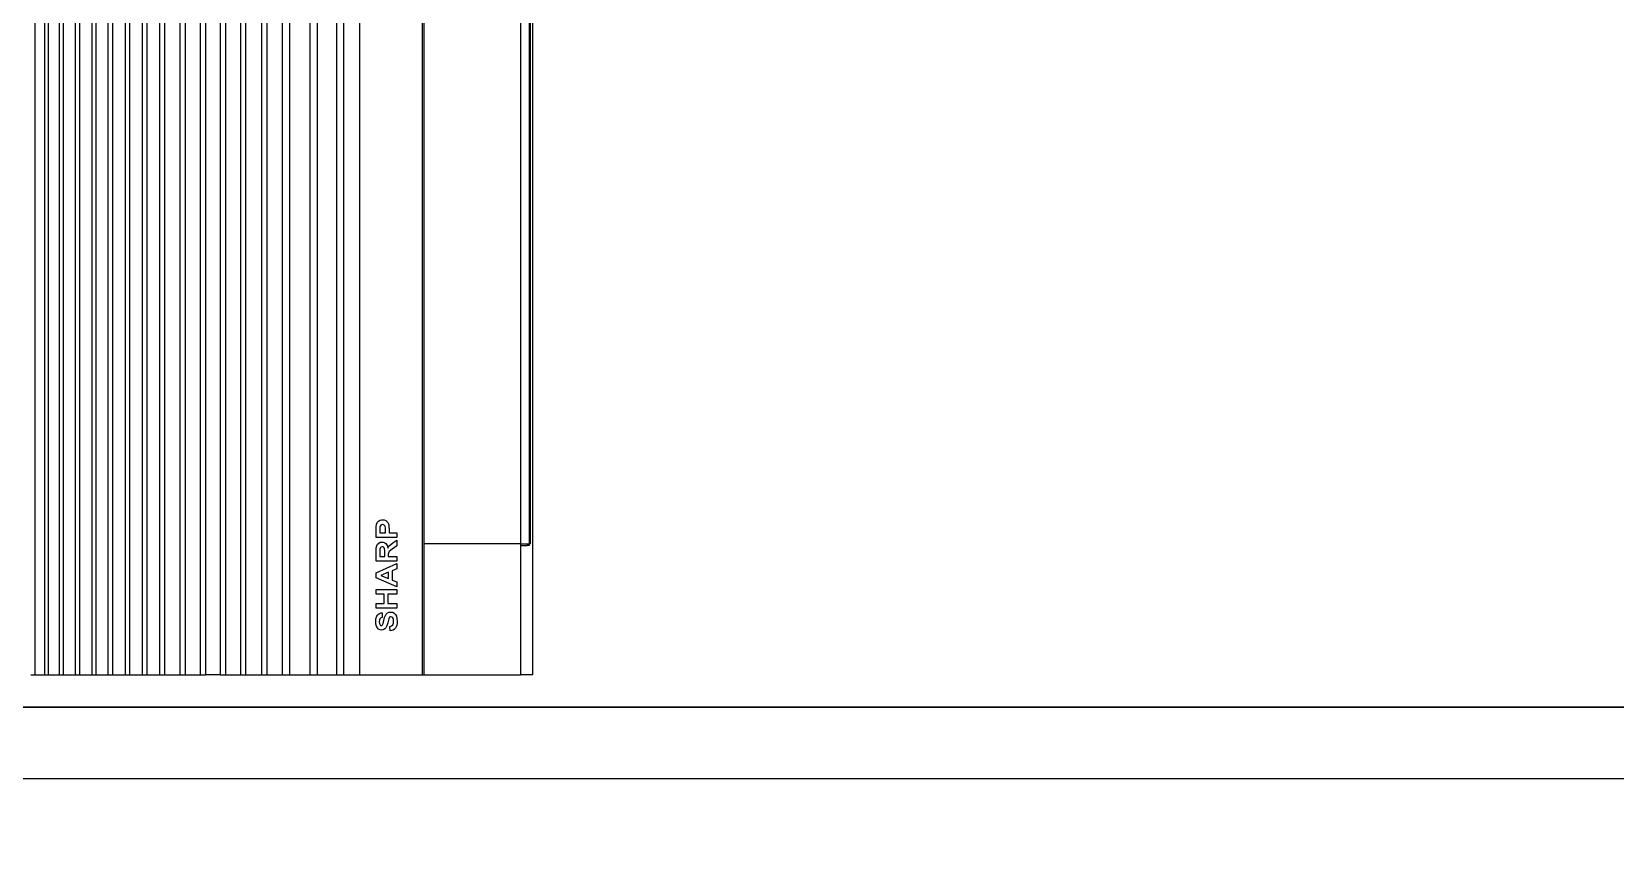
# Model space of a CAD drawing. Header units: inches. Extents: x -85907952 to 802144, y 988801 to 3125513.
# Drawn here: x 404587 to 407026, y 1045461 to 1046712 of the extents above; entities that cross this region are included whole.
import ezdxf

# ---------------------------------------------------------------- set-up
doc = ezdxf.new("R2010")
doc.units = ezdxf.units.IN
doc.header["$MEASUREMENT"] = 0
for name, color, linetype in [('Edges', 7, 'Continuous'), ('partition', 8, 'Continuous'), ('ventilation', 4, 'Continuous')]:
    doc.layers.add(name, color=color, linetype=linetype)

# ---------------------------------------------------------------- blocks, each defined once
blk = doc.blocks.new('air con')
at = {"layer": 'Edges'}
for p, q in [((71.402, 36.078), (71.402, 35.914)), ((152.402, 35.914), (71.402, 35.914)), ((71.402, 35.914), (71.402, 35.493)), ((71.402, 35.493), (71.402, 35.34)), ((152.402, 35.493), (71.402, 35.493)), ((152.402, 35.34), (71.402, 35.34)), ((71.402, 35.34), (71.402, 34.877)), ((152.402, 34.877), (71.402, 34.877)), ((71.402, 34.877), (71.402, 34.709)), ((152.402, 34.709), (71.402, 34.709)), ((71.402, 34.709), (71.402, 34.207)), ((152.402, 34.207), (71.402, 34.207)), ((71.402, 34.207), (71.402, 34.022)), ((71.402, 34.022), (71.402, 33.51)), ((152.402, 34.022), (71.402, 34.022)), ((152.402, 33.51), (71.402, 33.51)), ((71.402, 33.51), (71.402, 33.335)), ((152.402, 33.335), (71.402, 33.335)), ((71.402, 33.335), (71.402, 32.826)), ((152.402, 32.826), (71.402, 32.826)), ((71.402, 32.826), (71.402, 32.625)), ((152.402, 32.625), (71.402, 32.625)), ((71.402, 32.625), (71.402, 32.098)), ((152.402, 32.098), (71.402, 32.098)), ((71.402, 32.098), (71.402, 31.911)), ((152.402, 31.911), (71.402, 31.911)), ((71.402, 31.911), (71.402, 31.378)), ((152.402, 31.378), (71.402, 31.378)), ((71.402, 31.378), (71.402, 31.189)), ((152.402, 31.189), (71.402, 31.189)), ((71.402, 31.189), (71.402, 30.654)), ((152.402, 30.654), (71.402, 30.654)), ((71.402, 30.654), (71.402, 30.439)), ((152.402, 30.439), (71.402, 30.439)), ((71.402, 30.439), (71.402, 29.791)), ((152.402, 29.791), (71.402, 29.791)), ((71.402, 29.791), (71.402, 29.562)), ((71.402, 29.562), (71.402, 28.935)), ((152.402, 29.562), (71.402, 29.562)), ((152.402, 28.935), (71.402, 28.935)), ((71.402, 28.935), (71.402, 28.714)), ((152.402, 28.714), (71.402, 28.714)), ((71.402, 28.092), (71.402, 28.714)), ((152.402, 28.092), (71.402, 28.092)), ((71.402, 28.092), (71.402, 27.871)), ((71.402, 27.871), (71.402, 27.226)), ((152.402, 27.871), (71.402, 27.871)), ((152.402, 27.226), (71.402, 27.226)), ((71.402, 27.226), (71.402, 27.024)), ((71.402, 27.024), (71.402, 26.349)), ((152.402, 27.024), (71.402, 27.024)), ((152.402, 26.349), (71.402, 26.349)), ((71.402, 26.349), (71.402, 26.117)), ((152.402, 26.117), (71.402, 26.117)), ((71.402, 26.117), (71.402, 25.469)), ((152.402, 25.469), (71.402, 25.469)), ((71.402, 25.469), (71.402, 25.162)), ((152.402, 25.162), (71.402, 25.162)), ((71.402, 25.162), (71.402, 24.304)), ((152.402, 24.304), (71.402, 24.304)), ((71.402, 24.304), (71.402, 24.002)), ((152.402, 24.002), (71.402, 24.002)), ((71.402, 24.002), (71.402, 23.184)), ((71.402, 23.184), (71.402, 22.883)), ((152.402, 23.184), (71.402, 23.184)), ((152.402, 22.883), (71.402, 22.883)), ((71.402, 22.883), (71.402, 22.213)), ((152.402, 22.213), (71.402, 22.213)), ((71.402, 22.213), (71.402, 19.568)), ((73.294, 21.346), (73.326, 21.406)), ((73.326, 21.406), (73.378, 21.457)), ((73.378, 21.457), (73.448, 21.494)), ((73.448, 21.494), (73.537, 21.517)), ((73.537, 21.517), (73.642, 21.525)), ((73.64, 21.379), (73.563, 21.371)), ((73.713, 21.372), (73.64, 21.379)), ((73.642, 21.525), (73.729, 21.52)), ((73.729, 21.52), (73.804, 21.507)), ((73.804, 21.507), (73.868, 21.484)), ((73.868, 21.484), (73.921, 21.453)), ((73.921, 21.453), (73.962, 21.414)), ((73.962, 21.414), (73.992, 21.369)), ((74.215, 20.639), (74.215, 21.51)), ((74.215, 21.51), (74.413, 21.51)), ((74.413, 21.51), (74.413, 21.167)), ((74.802, 21.167), (74.802, 21.51)), ((74.802, 21.51), (75.001, 21.51)), ((75.001, 21.51), (75.001, 20.639)), ((75.106, 20.639), (75.489, 21.51)), ((75.489, 21.51), (75.699, 21.51)), ((75.699, 21.51), (76.093, 20.639)), ((76.199, 20.639), (76.199, 21.51)), ((76.199, 21.51), (76.616, 21.51)), ((76.616, 21.51), (76.752, 21.504)), ((76.752, 21.504), (76.845, 21.486)), ((76.845, 21.486), (76.91, 21.454)), ((76.91, 21.454), (76.96, 21.403)), ((76.96, 21.403), (76.992, 21.338)), ((77.19, 20.639), (77.19, 21.51)), ((77.19, 21.51), (77.508, 21.51)), ((77.508, 21.51), (77.658, 21.506)), ((77.658, 21.506), (77.744, 21.497)), ((77.744, 21.497), (77.822, 21.465)), ((77.822, 21.465), (77.886, 21.411)), ((77.886, 21.411), (77.911, 21.376)), ((73.247, 20.922), (73.441, 20.939)), ((73.262, 20.853), (73.247, 20.922)), ((73.287, 20.793), (73.262, 20.853)), ((73.283, 21.282), (73.294, 21.346)), ((73.289, 21.232), (73.283, 21.282)), ((73.322, 20.742), (73.287, 20.793)), ((73.306, 21.186), (73.289, 21.232)), ((73.334, 21.144), (73.306, 21.186)), ((73.367, 20.7), (73.322, 20.742)), ((73.374, 21.106), (73.334, 21.144)), ((73.412, 21.082), (73.374, 21.106)), ((73.462, 21.059), (73.412, 21.082)), ((73.441, 20.939), (73.467, 20.864)), ((73.598, 21.02), (73.462, 21.059)), ((73.467, 20.864), (73.511, 20.812)), ((73.481, 21.324), (73.473, 21.293)), ((73.473, 21.293), (73.48, 21.265)), ((73.48, 21.265), (73.502, 21.241)), ((73.504, 21.347), (73.481, 21.324)), ((73.502, 21.241), (73.567, 21.212)), ((73.563, 21.371), (73.504, 21.347)), ((73.511, 20.812), (73.574, 20.782)), ((73.567, 21.212), (73.685, 21.182)), ((73.574, 20.782), (73.655, 20.772)), ((73.757, 20.982), (73.598, 21.02)), ((73.655, 20.772), (73.739, 20.781)), ((73.685, 21.182), (73.811, 21.152)), ((73.766, 21.35), (73.713, 21.372)), ((73.739, 20.781), (73.8, 20.808)), ((73.8, 20.965), (73.757, 20.982)), ((73.8, 21.311), (73.766, 21.35)), ((73.82, 21.253), (73.8, 21.311)), ((73.828, 20.944), (73.8, 20.965)), ((73.8, 20.808), (73.836, 20.847)), ((73.811, 21.152), (73.899, 21.12)), ((74.019, 21.261), (73.82, 21.253)), ((73.843, 20.92), (73.828, 20.944)), ((73.836, 20.847), (73.848, 20.892)), ((73.848, 20.892), (73.843, 20.92)), ((73.899, 21.12), (73.961, 21.081)), ((74, 20.752), (73.943, 20.695)), ((73.961, 21.081), (74.008, 21.031)), ((73.992, 21.369), (74.011, 21.318)), ((74.035, 20.82), (74, 20.752)), ((74.008, 21.031), (74.037, 20.968)), ((74.011, 21.318), (74.019, 21.261)), ((74.047, 20.892), (74.035, 20.82)), ((74.037, 20.968), (74.047, 20.892)), ((74.413, 21.167), (74.802, 21.167)), ((74.802, 21.02), (74.413, 21.02)), ((74.413, 21.02), (74.413, 20.639)), ((74.802, 20.639), (74.802, 21.02)), ((75.398, 20.837), (75.317, 20.639)), ((75.791, 20.837), (75.398, 20.837)), ((75.592, 21.306), (75.459, 20.983)), ((75.459, 20.983), (75.727, 20.983)), ((75.727, 20.983), (75.592, 21.306)), ((75.877, 20.639), (75.791, 20.837)), ((76.552, 21.362), (76.397, 21.362)), ((76.397, 21.362), (76.397, 21.141)), ((76.397, 21.141), (76.544, 21.141)), ((76.437, 21.002), (76.397, 21.002)), ((76.397, 21.002), (76.397, 20.639)), ((76.496, 21), (76.437, 21.002)), ((76.537, 20.993), (76.496, 21)), ((76.568, 20.979), (76.537, 20.993)), ((76.544, 21.141), (76.66, 21.144)), ((76.697, 21.359), (76.552, 21.362)), ((76.597, 20.956), (76.568, 20.979)), ((76.702, 20.828), (76.597, 20.956)), ((76.66, 21.144), (76.722, 21.152)), ((76.74, 21.347), (76.697, 21.359)), ((76.845, 20.639), (76.702, 20.828)), ((76.722, 21.152), (76.754, 21.167)), ((76.772, 21.325), (76.74, 21.347)), ((76.804, 21.034), (76.743, 21.023)), ((76.743, 21.023), (76.802, 20.988)), ((76.754, 21.167), (76.778, 21.189)), ((76.791, 21.294), (76.772, 21.325)), ((76.778, 21.189), (76.793, 21.218)), ((76.798, 21.254), (76.791, 21.294)), ((76.793, 21.218), (76.798, 21.254)), ((76.802, 20.988), (76.849, 20.95)), ((76.856, 21.052), (76.804, 21.034)), ((76.849, 20.95), (76.899, 20.895)), ((76.901, 21.075), (76.856, 21.052)), ((76.899, 20.895), (76.962, 20.809)), ((76.938, 21.104), (76.901, 21.075)), ((76.966, 21.138), (76.938, 21.104)), ((76.962, 20.809), (77.082, 20.639)), ((76.986, 21.176), (76.966, 21.138)), ((76.999, 21.219), (76.986, 21.176)), ((76.992, 21.338), (77.003, 21.266)), ((77.003, 21.266), (76.999, 21.219)), ((77.388, 21.362), (77.388, 21.115)), ((77.484, 21.362), (77.388, 21.362)), ((77.388, 21.115), (77.497, 21.115)), ((77.518, 20.967), (77.388, 20.967)), ((77.388, 20.967), (77.388, 20.639)), ((77.627, 21.356), (77.484, 21.362)), ((77.497, 21.115), (77.595, 21.119)), ((77.637, 20.97), (77.518, 20.967)), ((77.595, 21.119), (77.654, 21.129)), ((77.671, 21.343), (77.627, 21.356)), ((77.724, 20.98), (77.637, 20.97)), ((77.654, 21.129), (77.689, 21.146)), ((77.707, 21.318), (77.671, 21.343)), ((77.689, 21.146), (77.716, 21.172)), ((77.731, 21.283), (77.707, 21.318)), ((77.716, 21.172), (77.733, 21.203)), ((77.776, 20.995), (77.724, 20.98)), ((77.738, 21.239), (77.731, 21.283)), ((77.733, 21.203), (77.738, 21.239)), ((77.827, 21.021), (77.776, 20.995)), ((77.873, 21.058), (77.827, 21.021)), ((77.91, 21.107), (77.873, 21.058)), ((77.935, 21.168), (77.91, 21.107)), ((77.911, 21.376), (77.929, 21.336)), ((77.929, 21.336), (77.939, 21.291)), ((77.943, 21.242), (77.935, 21.168)), ((77.939, 21.291), (77.943, 21.242)), ((73.422, 20.666), (73.367, 20.7)), ((73.488, 20.642), (73.422, 20.666)), ((73.565, 20.628), (73.488, 20.642)), ((73.653, 20.623), (73.565, 20.628)), ((73.771, 20.631), (73.653, 20.623)), ((73.867, 20.655), (73.771, 20.631)), ((73.943, 20.695), (73.867, 20.655)), ((74.413, 20.639), (74.215, 20.639)), ((75.001, 20.639), (74.802, 20.639)), ((75.317, 20.639), (75.106, 20.639)), ((76.093, 20.639), (75.877, 20.639)), ((76.397, 20.639), (76.199, 20.639)), ((77.082, 20.639), (76.845, 20.639)), ((77.388, 20.639), (77.19, 20.639)), ((152.402, 19.568), (71.402, 19.568)), ((71.402, 19.568), (71.402, 19.493)), ((152.402, 19.493), (71.402, 19.493)), ((71.402, 19.493), (71.402, 15.42)), ((76.921, 15.42), (76.921, 19.493)), ((76.921, 18.47), (76.921, 18.812)), ((76.921, 18.133), (76.921, 18.47)), ((76.921, 17.803), (76.921, 18.133)), ((76.921, 17.48), (76.921, 17.803)), ((76.921, 17.163), (76.921, 17.48)), ((76.921, 16.853), (76.921, 17.163)), ((76.921, 16.551), (76.921, 16.853)), ((76.921, 16.256), (76.921, 16.551)), ((76.921, 15.969), (76.921, 16.256)), ((76.855, 15.42), (71.402, 15.42)), ((71.402, 14.898), (71.402, 15.42)), ((76.921, 15.42), (76.855, 15.42)), ((76.855, 15.42), (76.855, 15.142)), ((76.921, 15.69), (76.921, 15.969)), ((76.921, 15.42), (76.921, 15.69)), ((76.921, 15.42), (76.921, 15.142)), ((146.421, 15.42), (76.921, 15.42)), ((71.402, 14.898), (152.402, 14.898)), ((76.921, 15.142), (76.855, 15.142)), ((76.855, 15.051), (76.855, 15.142)), ((76.921, 15.051), (76.855, 15.051)), ((76.921, 15.142), (76.921, 15.051)), ((146.421, 15.051), (76.921, 15.051)), ((76.921, 15.051), (76.921, 15.012)), ((146.421, 15.012), (76.921, 15.012))]:
    blk.add_line(p, q, dxfattribs=at)
blk = doc.blocks.new('2.0 HP AIR CONDITION')
at = {"xscale": 36.51607049631966, "yscale": 36.51607049631966, "zscale": 36.51607049631966}
blk.add_blockref('air con', (-4183.5, -544), dxfattribs=at)

msp = doc.modelspace()

# ---------------------------------------------------------------- linework, layer by layer
at = {"layer": 'partition'}
for p, q in [((404372.7, 1045670.9), (408372.7, 1045670.9)), ((404372.7, 1045560.9), (408372.7, 1045560.9))]:
    msp.add_line(p, q, dxfattribs=at)
at = {"layer": 'ventilation'}
msp.add_lwpolyline([(405016.6, 1038523.6), (405016.6, 1038558.5), (405493.1, 1038558.5), (405493.1, 1038708.5), (405493.1, 1041555.8), (409395.9, 1041555.8), (409395.9, 1041709), (408385.7, 1041709), (408372.1, 1041709), (408372.1, 1045670.7), (404380.7, 1045670.7), (404380.7, 1048205.3), (402384.8, 1048205.3), (402371.3, 1048205.3), (402371.3, 1049522.3), (406374.5, 1049522.3), (406374.5, 1056579.1), (406374.5, 1057562.3), (410237.9, 1057562.3), (410237.9, 1056666.7), (414216, 1056666.7), (414216, 1059944.7)], dxfattribs=at)

# ---------------------------------------------------------------- block references
at = {"rotation": 90}
msp.add_blockref('2.0 HP AIR CONDITION', (405358.6, 1047297), dxfattribs=at)

doc.saveas('drawing.dxf')
